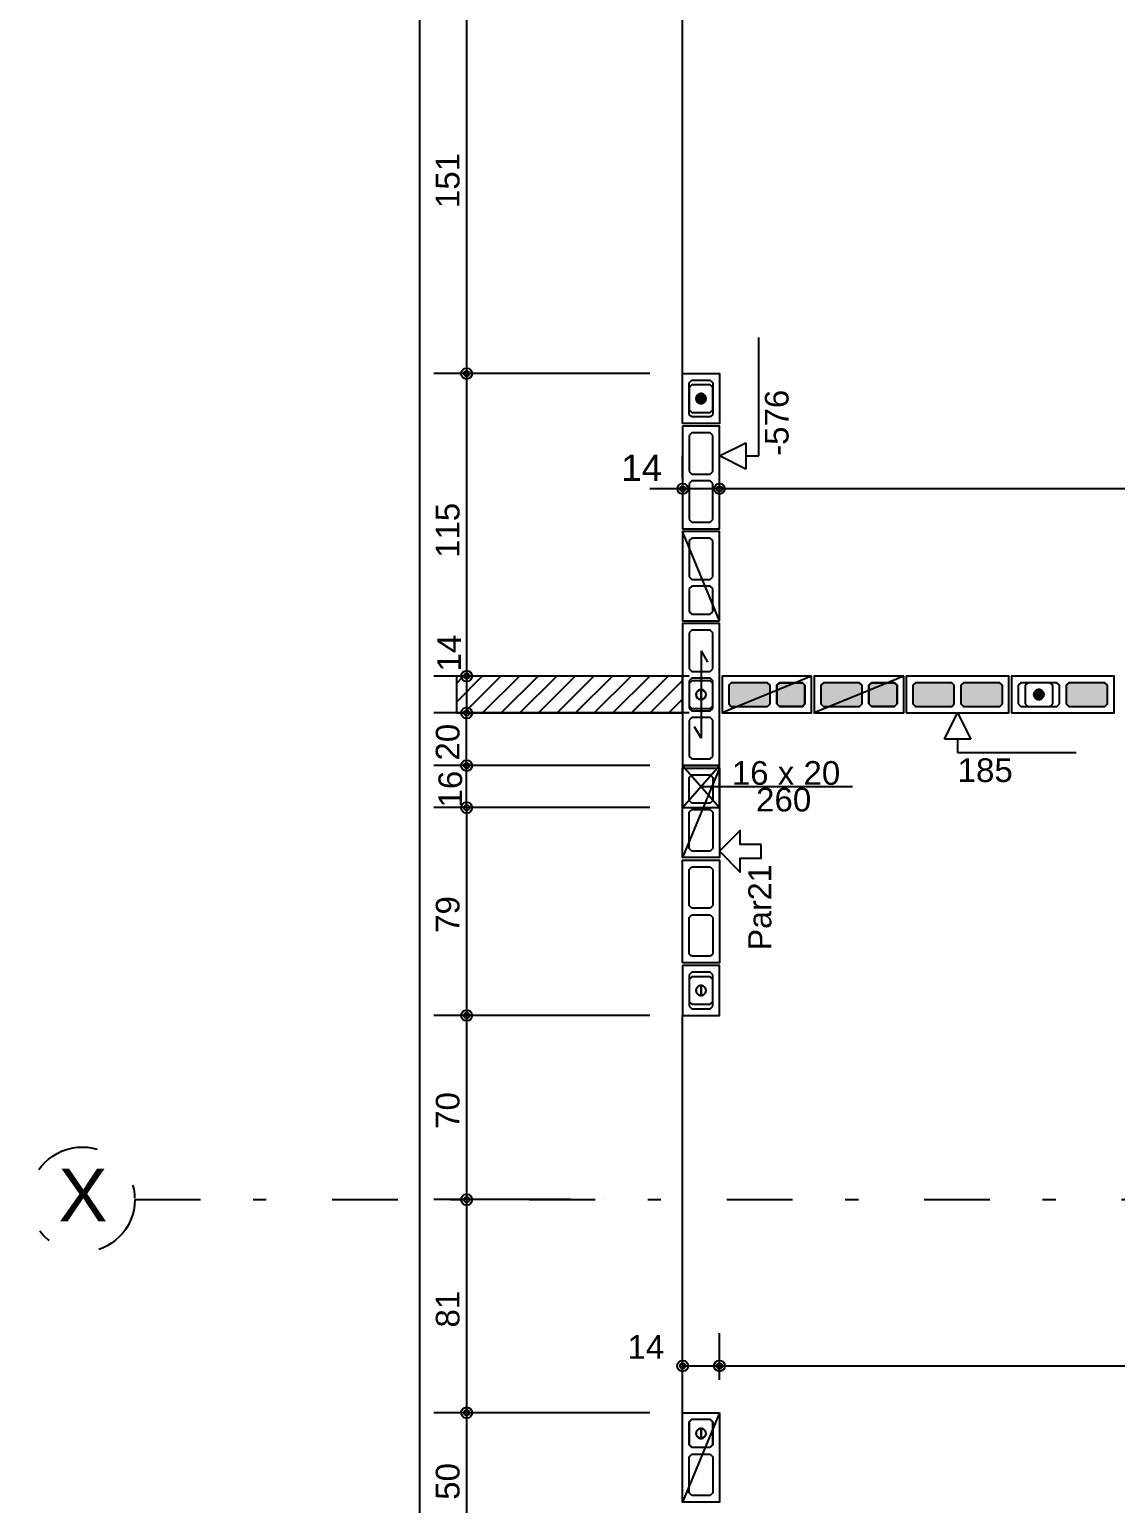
# Model space of a CAD drawing. Extents: x 0 to 119, y 0 to 84.
# Drawn here: x 6.87 to 15.12, y 51.11 to 62.32 of the extents above; entities that cross this region are included whole.
import ezdxf

# ---------------------------------------------------------------- set-up
doc = ezdxf.new("R2010")
doc.units = 0
doc.header["$MEASUREMENT"] = 0
doc.linetypes.add('ESTILO_TQS_0003', pattern=[1.5, 0.5, -0.4, 0.1, -0.5])
doc.linetypes.add('ESTILO_TQS_0005', pattern=[0.4, 0.3, -0.1])
for name, color, linetype in [('18', 6, 'CONTINUOUS'), ('20', 1, 'CONTINUOUS'), ('27', 250, 'CONTINUOUS'), ('29', 9, 'CONTINUOUS'), ('3', 7, 'CONTINUOUS'), ('35', 255, 'CONTINUOUS'), ('9', 8, 'CONTINUOUS')]:
    doc.layers.add(name, color=color, linetype=linetype)
doc.styles.add('TQS_ARIAL', font='arial.ttf')

msp = doc.modelspace()

# ---------------------------------------------------------------- linework, layer by layer
at = {"layer": '18', "color": 6, "linetype": 'Continuous'}
for p, q in [((12.41025, 59.074578), (12.41025, 59.974578)), ((12.11025, 59.074578), (12.31025, 59.174578)), ((12.31025, 59.174578), (12.31025, 58.974578)), ((12.31025, 58.974578), (12.11025, 59.074578)), ((12.31025, 59.074578), (12.41025, 59.074578))]:
    msp.add_line(p, q, dxfattribs=at)
at = {"layer": '20', "color": 1, "linetype": 'Continuous'}
for p, q in [((13.82025, 56.92055), (13.92025, 57.12055)), ((13.92025, 57.12055), (14.02025, 56.92055)), ((14.02025, 56.92055), (13.82025, 56.92055)), ((13.92025, 56.92055), (13.92025, 56.82055)), ((13.92025, 56.82055), (14.82025, 56.82055))]:
    msp.add_line(p, q, dxfattribs=at)
at = {"layer": '20', "color": 1, "linetype": 'ESTILO_TQS_0003'}
msp.add_line((7.665778, 53.42055), (43.022778, 53.42055), dxfattribs=at)
msp.add_circle((7.266178, 53.42055), 0.4, dxfattribs=at)
at = {"layer": '27', "color": 250, "linetype": 'ESTILO_TQS_0005'}
for points in [[(11.90025, 59.37055), (11.88025, 59.39055), (11.88025, 59.63055), (11.90025, 59.65055), (12.04025, 59.65055), (12.06025, 59.63055), (12.06025, 59.39055), (12.04025, 59.37055), (11.90025, 59.37055)], [(11.90025, 59.25055), (11.88025, 59.23055), (11.88025, 58.95555), (11.90025, 58.93555), (12.04025, 58.93555), (12.06025, 58.95555), (12.06025, 59.23055), (12.04025, 59.25055), (11.90025, 59.25055)], [(11.90025, 58.88555), (11.88025, 58.86555), (11.88025, 58.59055), (11.90025, 58.57055), (12.04025, 58.57055), (12.06025, 58.59055), (12.06025, 58.86555), (12.04025, 58.88555), (11.90025, 58.88555)], [(12.04025, 58.13555), (12.06025, 58.15555), (12.06025, 58.43055), (12.04025, 58.45055), (11.90025, 58.45055), (11.88025, 58.43055), (11.88025, 58.15555), (11.90025, 58.13555), (12.04025, 58.13555)], [(12.04025, 57.87055), (12.06025, 57.89055), (12.06025, 58.06555), (12.04025, 58.08555), (11.90025, 58.08555), (11.88025, 58.06555), (11.88025, 57.89055), (11.90025, 57.87055), (12.04025, 57.87055)], [(12.04025, 57.43555), (12.06025, 57.45555), (12.06025, 57.73055), (12.04025, 57.75055), (11.90025, 57.75055), (11.88025, 57.73055), (11.88025, 57.45555), (11.90025, 57.43555), (12.04025, 57.43555)], [(12.04025, 57.13555), (12.06025, 57.15555), (12.06025, 57.36555), (12.04025, 57.38555), (11.90025, 57.38555), (11.88025, 57.36555), (11.88025, 57.15555), (11.90025, 57.13555), (12.04025, 57.13555)], [(12.49525, 57.33055), (12.47525, 57.35055), (12.20025, 57.35055), (12.18025, 57.33055), (12.18025, 57.19055), (12.20025, 57.17055), (12.47525, 57.17055), (12.49525, 57.19055), (12.49525, 57.33055)], [(12.76025, 57.33055), (12.74025, 57.35055), (12.56525, 57.35055), (12.54525, 57.33055), (12.54525, 57.19055), (12.56525, 57.17055), (12.74025, 57.17055), (12.76025, 57.19055), (12.76025, 57.33055)], [(13.19525, 57.33055), (13.17525, 57.35055), (12.90025, 57.35055), (12.88025, 57.33055), (12.88025, 57.19055), (12.90025, 57.17055), (13.17525, 57.17055), (13.19525, 57.19055), (13.19525, 57.33055)], [(13.46025, 57.33055), (13.44025, 57.35055), (13.26525, 57.35055), (13.24525, 57.33055), (13.24525, 57.19055), (13.26525, 57.17055), (13.44025, 57.17055), (13.46025, 57.19055), (13.46025, 57.33055)], [(13.58025, 57.19055), (13.60025, 57.17055), (13.87525, 57.17055), (13.89525, 57.19055), (13.89525, 57.33055), (13.87525, 57.35055), (13.60025, 57.35055), (13.58025, 57.33055), (13.58025, 57.19055)], [(13.94525, 57.19055), (13.96525, 57.17055), (14.24025, 57.17055), (14.26025, 57.19055), (14.26025, 57.33055), (14.24025, 57.35055), (13.96525, 57.35055), (13.94525, 57.33055), (13.94525, 57.19055)], [(14.38025, 57.19055), (14.40025, 57.17055), (14.67525, 57.17055), (14.69525, 57.19055), (14.69525, 57.33055), (14.67525, 57.35055), (14.40025, 57.35055), (14.38025, 57.33055), (14.38025, 57.19055)], [(14.74525, 57.19055), (14.76525, 57.17055), (15.04025, 57.17055), (15.06025, 57.19055), (15.06025, 57.33055), (15.04025, 57.35055), (14.76525, 57.35055), (14.74525, 57.33055), (14.74525, 57.19055)], [(12.04025, 56.77055), (12.06025, 56.79055), (12.06025, 57.06555), (12.04025, 57.08555), (11.90025, 57.08555), (11.88025, 57.06555), (11.88025, 56.79055), (11.90025, 56.77055), (12.04025, 56.77055)], [(12.04025, 56.65055), (12.06025, 56.63055), (12.06025, 56.45555), (12.04025, 56.43555), (11.90025, 56.43555), (11.88025, 56.45555), (11.88025, 56.63055), (11.90025, 56.65055), (12.04025, 56.65055)], [(12.04025, 56.38555), (12.06025, 56.36555), (12.06025, 56.09055), (12.04025, 56.07055), (11.90025, 56.07055), (11.88025, 56.09055), (11.88025, 56.36555), (11.90025, 56.38555), (12.04025, 56.38555)], [(11.90025, 55.63555), (11.88025, 55.65555), (11.88025, 55.93055), (11.90025, 55.95055), (12.04025, 55.95055), (12.06025, 55.93055), (12.06025, 55.65555), (12.04025, 55.63555), (11.90025, 55.63555)], [(11.90025, 55.27055), (11.88025, 55.29055), (11.88025, 55.56555), (11.90025, 55.58555), (12.04025, 55.58555), (12.06025, 55.56555), (12.06025, 55.29055), (12.04025, 55.27055), (11.90025, 55.27055)], [(11.90025, 55.15055), (11.88025, 55.13055), (11.88025, 54.89055), (11.90025, 54.87055), (12.04025, 54.87055), (12.06025, 54.89055), (12.06025, 55.13055), (12.04025, 55.15055), (11.90025, 55.15055)], [(12.04025, 51.75055), (12.06025, 51.73055), (12.06025, 51.55555), (12.04025, 51.53555), (11.90025, 51.53555), (11.88025, 51.55555), (11.88025, 51.73055), (11.90025, 51.75055), (12.04025, 51.75055)], [(12.04025, 51.48555), (12.06025, 51.46555), (12.06025, 51.19055), (12.04025, 51.17055), (11.90025, 51.17055), (11.88025, 51.19055), (11.88025, 51.46555), (11.90025, 51.48555), (12.04025, 51.48555)]]:
    msp.add_lwpolyline(points, dxfattribs=at)
at = {"layer": '29', "color": 9, "linetype": 'Continuous'}
for p, q in [((10.110384, 57.203695), (10.307238, 57.40055)), ((10.110384, 57.345117), (10.165817, 57.40055)), ((10.168642, 57.120532), (10.44866, 57.40055)), ((10.310064, 57.120533), (10.590081, 57.40055)), ((10.451487, 57.120535), (10.731502, 57.40055)), ((10.59291, 57.120537), (10.872924, 57.40055)), ((10.734333, 57.120538), (11.014345, 57.40055)), ((10.875756, 57.12054), (11.155767, 57.40055)), ((11.017179, 57.120541), (11.297188, 57.40055)), ((11.158602, 57.120543), (11.438609, 57.40055)), ((11.300025, 57.120544), (11.580031, 57.40055)), ((11.441448, 57.120546), (11.721452, 57.40055)), ((11.582871, 57.120547), (11.830245, 57.367922)), ((11.724293, 57.120549), (11.830223, 57.226478))]:
    msp.add_line(p, q, dxfattribs=at)
msp.add_lwpolyline([(11.83025, 57.40055), (10.110384, 57.40055), (10.110384, 57.120531), (11.830206, 57.12055), (11.83025, 57.40055)], dxfattribs=at)
at = {"layer": '3', "color": 7, "linetype": 'Continuous'}
for p, q in [((11.83025, 59.70055), (11.83025, 62.72055)), ((11.90025, 59.61555), (11.88025, 59.59555)), ((12.04025, 59.61555), (11.90025, 59.61555)), ((12.06025, 59.59555), (12.04025, 59.61555)), ((11.88025, 59.59555), (11.88025, 59.42555)), ((12.06025, 59.42555), (12.06025, 59.59555)), ((11.88025, 59.42555), (11.90025, 59.40555)), ((11.90025, 59.40555), (12.04025, 59.40555)), ((12.04025, 59.40555), (12.06025, 59.42555)), ((12.11025, 57.82055), (11.83025, 58.50055)), ((11.97025, 57.59305), (11.97025, 56.92805)), ((11.97025, 57.59305), (12.02025, 57.506447)), ((12.81025, 57.40055), (12.13025, 57.12055)), ((13.51025, 57.40055), (12.83025, 57.12055)), ((11.90025, 57.36555), (11.88025, 57.34555)), ((11.88025, 57.34555), (11.88025, 57.17555)), ((12.04025, 57.36555), (11.90025, 57.36555)), ((12.06025, 57.34555), (12.04025, 57.36555)), ((12.06025, 57.17555), (12.06025, 57.34555)), ((14.45275, 57.35055), (14.43275, 57.33055)), ((14.43275, 57.33055), (14.43275, 57.19055)), ((14.62275, 57.35055), (14.45275, 57.35055)), ((14.64275, 57.33055), (14.62275, 57.35055)), ((14.64275, 57.19055), (14.64275, 57.33055)), ((11.88025, 57.17555), (11.90025, 57.15555)), ((11.90025, 57.15555), (12.04025, 57.15555)), ((12.04025, 57.15555), (12.06025, 57.17555)), ((14.43275, 57.19055), (14.45275, 57.17055)), ((14.45275, 57.17055), (14.62275, 57.17055)), ((14.62275, 57.17055), (14.64275, 57.19055)), ((11.97025, 56.92805), (11.92025, 57.014653)), ((11.83025, 56.40055), (12.11025, 56.72055)), ((11.83025, 56.72055), (12.11025, 56.40055)), ((12.11025, 56.70055), (11.83025, 56.02055)), ((11.90025, 55.11555), (11.88025, 55.09555)), ((11.88025, 55.09555), (11.88025, 54.92555)), ((12.04025, 55.11555), (11.90025, 55.11555)), ((12.06025, 55.09555), (12.04025, 55.11555)), ((12.06025, 54.92555), (12.06025, 55.09555)), ((11.88025, 54.92555), (11.90025, 54.90555)), ((12.04025, 54.90555), (12.06025, 54.92555)), ((11.83025, 51.80055), (11.83025, 54.82055)), ((11.90025, 54.90555), (12.04025, 54.90555)), ((12.11025, 51.80055), (11.83025, 51.12055)), ((11.90025, 51.74805), (11.88025, 51.72805)), ((11.88025, 51.72805), (11.88025, 51.55805)), ((12.04025, 51.74805), (11.90025, 51.74805)), ((12.06025, 51.72805), (12.04025, 51.74805)), ((12.06025, 51.55805), (12.06025, 51.72805)), ((11.88025, 51.55805), (11.90025, 51.53805)), ((12.04025, 51.53805), (12.06025, 51.55805)), ((11.90025, 51.53805), (12.04025, 51.53805))]:
    msp.add_line(p, q, dxfattribs=at)
for points in [[(11.840292, 70.60055), (9.83025, 70.60055), (9.83025, 50.52055), (11.83025, 50.52055)], [(11.83025, 59.32055), (11.83025, 59.70055), (12.11025, 59.70055), (12.11025, 59.32055), (11.83025, 59.32055)], [(11.97025, 59.51115), (11.970311, 59.511147), (11.970371, 59.511138), (11.97043, 59.511122), (11.970487, 59.511101), (11.970541, 59.511075), (11.970593, 59.511042), (11.970641, 59.511005), (11.970685, 59.510963), (11.970724, 59.510917), (11.970759, 59.510867), (11.970789, 59.510814), (11.970813, 59.510758), (11.970831, 59.5107), (11.970843, 59.510641), (11.970849, 59.51058), (11.970849, 59.51052), (11.970843, 59.510459), (11.970831, 59.5104), (11.970813, 59.510342), (11.970789, 59.510286), (11.970759, 59.510233), (11.970724, 59.510183), (11.970685, 59.510137), (11.970641, 59.510095), (11.970593, 59.510058), (11.970541, 59.510025), (11.970487, 59.509999), (11.97043, 59.509978), (11.970371, 59.509962), (11.970311, 59.509953), (11.97025, 59.50995), (11.97025, 59.54835), (11.966426, 59.548156), (11.962641, 59.547576), (11.958934, 59.546616), (11.955343, 59.545287), (11.951906, 59.5436), (11.948656, 59.541575), (11.945628, 59.539231), (11.942853, 59.536593), (11.940359, 59.533688), (11.938171, 59.530545), (11.936313, 59.527197), (11.934803, 59.523678), (11.933657, 59.520025), (11.932886, 59.516274), (11.932499, 59.512465), (11.932499, 59.508635), (11.932886, 59.504826), (11.933657, 59.501075), (11.934803, 59.497422), (11.936313, 59.493903), (11.938171, 59.490555), (11.940359, 59.487412), (11.942853, 59.484507), (11.945628, 59.481869), (11.948656, 59.479525), (11.951906, 59.4775), (11.955343, 59.475813), (11.958934, 59.474484), (11.962641, 59.473524), (11.966426, 59.472944), (11.97025, 59.47275), (11.97025, 59.51115)], [(11.97025, 59.50995), (11.970189, 59.509953), (11.970129, 59.509962), (11.97007, 59.509978), (11.970013, 59.509999), (11.969959, 59.510025), (11.969907, 59.510058), (11.969859, 59.510095), (11.969815, 59.510137), (11.969776, 59.510183), (11.969741, 59.510233), (11.969711, 59.510286), (11.969687, 59.510342), (11.969669, 59.5104), (11.969657, 59.510459), (11.969651, 59.51052), (11.969651, 59.51058), (11.969657, 59.510641), (11.969669, 59.5107), (11.969687, 59.510758), (11.969711, 59.510814), (11.969741, 59.510867), (11.969776, 59.510917), (11.969815, 59.510963), (11.969859, 59.511005), (11.969907, 59.511042), (11.969959, 59.511075), (11.970013, 59.511101), (11.97007, 59.511122), (11.970129, 59.511138), (11.970189, 59.511147), (11.97025, 59.51115), (11.97025, 59.47275), (11.974074, 59.472944), (11.977859, 59.473524), (11.981566, 59.474484), (11.985157, 59.475813), (11.988594, 59.4775), (11.991844, 59.479525), (11.994872, 59.481869), (11.997647, 59.484507), (12.000141, 59.487412), (12.002329, 59.490555), (12.004187, 59.493903), (12.005697, 59.497422), (12.006843, 59.501075), (12.007614, 59.504826), (12.008001, 59.508635), (12.008001, 59.512465), (12.007614, 59.516274), (12.006843, 59.520025), (12.005697, 59.523678), (12.004187, 59.527197), (12.002329, 59.530545), (12.000141, 59.533688), (11.997647, 59.536593), (11.994872, 59.539231), (11.991844, 59.541575), (11.988594, 59.5436), (11.985157, 59.545287), (11.981566, 59.546616), (11.977859, 59.547576), (11.974074, 59.548156), (11.97025, 59.54835), (11.97025, 59.50995)], [(11.83025, 59.30055), (11.83025, 58.52055), (12.11025, 58.52055), (12.11025, 59.30055), (11.83025, 59.30055)], [(12.11025, 57.82055), (12.11025, 58.50055), (11.83025, 58.50055), (11.83025, 57.82055), (12.11025, 57.82055)], [(12.11025, 56.72055), (12.11025, 57.80055), (11.83025, 57.80055), (11.83025, 56.72055), (12.11025, 56.72055)], [(12.81025, 57.40055), (12.13025, 57.40055), (12.13025, 57.12055), (12.81025, 57.12055), (12.81025, 57.40055)], [(13.51025, 57.40055), (12.83025, 57.40055), (12.83025, 57.12055), (13.51025, 57.12055), (13.51025, 57.40055)], [(13.53025, 57.12055), (14.31025, 57.12055), (14.31025, 57.40055), (13.53025, 57.40055), (13.53025, 57.12055)], [(14.33025, 57.12055), (15.11025, 57.12055), (15.11025, 57.40055), (14.33025, 57.40055), (14.33025, 57.12055)], [(11.97025, 57.26115), (11.970311, 57.261147), (11.970371, 57.261138), (11.97043, 57.261122), (11.970487, 57.261101), (11.970541, 57.261075), (11.970593, 57.261042), (11.970641, 57.261005), (11.970685, 57.260963), (11.970724, 57.260917), (11.970759, 57.260867), (11.970789, 57.260814), (11.970813, 57.260758), (11.970831, 57.2607), (11.970843, 57.260641), (11.970849, 57.26058), (11.970849, 57.26052), (11.970843, 57.260459), (11.970831, 57.2604), (11.970813, 57.260342), (11.970789, 57.260286), (11.970759, 57.260233), (11.970724, 57.260183), (11.970685, 57.260137), (11.970641, 57.260095), (11.970593, 57.260057), (11.970541, 57.260025), (11.970487, 57.259999), (11.97043, 57.259977), (11.970371, 57.259962), (11.970311, 57.259953), (11.97025, 57.25995), (11.97025, 57.29835), (11.966426, 57.298156), (11.962641, 57.297576), (11.958934, 57.296616), (11.955343, 57.295287), (11.951906, 57.2936), (11.948656, 57.291575), (11.945628, 57.289231), (11.942853, 57.286593), (11.940359, 57.283688), (11.938171, 57.280545), (11.936313, 57.277197), (11.934803, 57.273678), (11.933657, 57.270025), (11.932886, 57.266274), (11.932499, 57.262464), (11.932499, 57.258635), (11.932886, 57.254826), (11.933657, 57.251075), (11.934803, 57.247422), (11.936313, 57.243903), (11.938171, 57.240555), (11.940359, 57.237412), (11.942853, 57.234507), (11.945628, 57.231869), (11.948656, 57.229525), (11.951906, 57.2275), (11.955343, 57.225813), (11.958934, 57.224483), (11.962641, 57.223524), (11.966426, 57.222944), (11.97025, 57.22275), (11.97025, 57.26115)], [(11.97025, 57.25995), (11.970189, 57.259953), (11.970129, 57.259962), (11.97007, 57.259977), (11.970013, 57.259999), (11.969959, 57.260025), (11.969907, 57.260057), (11.969859, 57.260095), (11.969815, 57.260137), (11.969776, 57.260183), (11.969741, 57.260233), (11.969711, 57.260286), (11.969687, 57.260342), (11.969669, 57.2604), (11.969657, 57.260459), (11.969651, 57.26052), (11.969651, 57.26058), (11.969657, 57.260641), (11.969669, 57.2607), (11.969687, 57.260758), (11.969711, 57.260814), (11.969741, 57.260867), (11.969776, 57.260917), (11.969815, 57.260963), (11.969859, 57.261005), (11.969907, 57.261042), (11.969959, 57.261075), (11.970013, 57.261101), (11.97007, 57.261122), (11.970129, 57.261138), (11.970189, 57.261147), (11.97025, 57.26115), (11.97025, 57.22275), (11.974074, 57.222944), (11.977859, 57.223524), (11.981566, 57.224483), (11.985157, 57.225813), (11.988594, 57.2275), (11.991844, 57.229525), (11.994872, 57.231869), (11.997647, 57.234507), (12.000141, 57.237412), (12.002329, 57.240555), (12.004187, 57.243903), (12.005697, 57.247422), (12.006843, 57.251075), (12.007614, 57.254826), (12.008001, 57.258635), (12.008001, 57.262465), (12.007614, 57.266274), (12.006843, 57.270025), (12.005697, 57.273678), (12.004187, 57.277197), (12.002329, 57.280545), (12.000141, 57.283688), (11.997647, 57.286593), (11.994872, 57.289231), (11.991844, 57.291575), (11.988594, 57.2936), (11.985157, 57.295287), (11.981566, 57.296616), (11.977859, 57.297576), (11.974074, 57.298156), (11.97025, 57.29835), (11.97025, 57.25995)], [(14.53835, 57.26055), (14.538347, 57.260489), (14.538338, 57.260429), (14.538322, 57.26037), (14.538301, 57.260313), (14.538275, 57.260259), (14.538242, 57.260207), (14.538205, 57.260159), (14.538163, 57.260115), (14.538117, 57.260076), (14.538067, 57.260041), (14.538014, 57.260011), (14.537958, 57.259987), (14.5379, 57.259969), (14.537841, 57.259957), (14.53778, 57.259951), (14.53772, 57.259951), (14.537659, 57.259957), (14.5376, 57.259969), (14.537542, 57.259987), (14.537486, 57.260011), (14.537433, 57.260041), (14.537383, 57.260076), (14.537337, 57.260115), (14.537295, 57.260159), (14.537258, 57.260207), (14.537225, 57.260259), (14.537199, 57.260313), (14.537178, 57.26037), (14.537162, 57.260429), (14.537153, 57.260489), (14.53715, 57.26055), (14.57555, 57.26055), (14.575356, 57.264374), (14.574776, 57.268159), (14.573816, 57.271866), (14.572487, 57.275457), (14.5708, 57.278894), (14.568775, 57.282144), (14.566431, 57.285172), (14.563793, 57.287947), (14.560888, 57.290441), (14.557745, 57.292629), (14.554397, 57.294487), (14.550878, 57.295997), (14.547225, 57.297143), (14.543474, 57.297914), (14.539665, 57.298301), (14.535835, 57.298301), (14.532026, 57.297914), (14.528275, 57.297143), (14.524622, 57.295997), (14.521103, 57.294487), (14.517755, 57.292629), (14.514612, 57.290441), (14.511707, 57.287947), (14.509069, 57.285172), (14.506725, 57.282144), (14.5047, 57.278894), (14.503013, 57.275457), (14.501684, 57.271866), (14.500724, 57.268159), (14.500144, 57.264374), (14.49995, 57.26055), (14.53835, 57.26055)], [(14.53715, 57.26055), (14.537153, 57.260611), (14.537162, 57.260671), (14.537178, 57.26073), (14.537199, 57.260787), (14.537225, 57.260841), (14.537258, 57.260893), (14.537295, 57.260941), (14.537337, 57.260985), (14.537383, 57.261024), (14.537433, 57.261059), (14.537486, 57.261089), (14.537542, 57.261113), (14.5376, 57.261131), (14.537659, 57.261143), (14.53772, 57.261149), (14.53778, 57.261149), (14.537841, 57.261143), (14.5379, 57.261131), (14.537958, 57.261113), (14.538014, 57.261089), (14.538067, 57.261059), (14.538117, 57.261024), (14.538163, 57.260985), (14.538205, 57.260941), (14.538242, 57.260893), (14.538275, 57.260841), (14.538301, 57.260787), (14.538322, 57.26073), (14.538338, 57.260671), (14.538347, 57.260611), (14.53835, 57.26055), (14.49995, 57.26055), (14.500144, 57.256726), (14.500724, 57.252941), (14.501684, 57.249234), (14.503013, 57.245643), (14.5047, 57.242206), (14.506725, 57.238956), (14.509069, 57.235928), (14.511707, 57.233153), (14.514612, 57.230659), (14.517755, 57.228471), (14.521103, 57.226613), (14.524622, 57.225103), (14.528275, 57.223957), (14.532026, 57.223186), (14.535835, 57.222799), (14.539665, 57.222799), (14.543474, 57.223186), (14.547225, 57.223957), (14.550878, 57.225103), (14.554397, 57.226613), (14.557745, 57.228471), (14.560888, 57.230659), (14.563793, 57.233153), (14.566431, 57.235928), (14.568775, 57.238956), (14.5708, 57.242206), (14.572487, 57.245643), (14.573816, 57.249234), (14.574776, 57.252941), (14.575356, 57.256726), (14.57555, 57.26055), (14.53715, 57.26055)], [(11.83025, 56.40055), (12.11025, 56.40055), (12.11025, 56.72055), (11.83025, 56.72055), (11.83025, 56.40055)], [(12.11025, 56.70055), (12.11025, 56.02055), (11.83025, 56.02055), (11.83025, 56.70055), (12.11025, 56.70055)], [(11.97025, 56.56055), (13.122479, 56.56055)], [(12.426197, 56.121527), (12.268224, 56.121527), (12.268224, 56.226843), (12.11025, 56.06887), (12.268224, 55.910896), (12.268224, 56.016212), (12.426197, 56.016212), (12.426197, 56.121527)], [(11.83025, 55.22055), (11.83025, 56.00055), (12.11025, 56.00055), (12.11025, 55.22055), (11.83025, 55.22055)], [(11.83025, 55.20055), (11.83025, 54.82055), (12.11025, 54.82055), (12.11025, 55.20055), (11.83025, 55.20055)], [(11.97025, 55.01115), (11.970311, 55.011147), (11.970371, 55.011138), (11.97043, 55.011122), (11.970487, 55.011101), (11.970541, 55.011075), (11.970593, 55.011042), (11.970641, 55.011005), (11.970685, 55.010963), (11.970724, 55.010917), (11.970759, 55.010867), (11.970789, 55.010814), (11.970813, 55.010758), (11.970831, 55.0107), (11.970843, 55.010641), (11.970849, 55.01058), (11.970849, 55.01052), (11.970843, 55.010459), (11.970831, 55.0104), (11.970813, 55.010342), (11.970789, 55.010286), (11.970759, 55.010233), (11.970724, 55.010183), (11.970685, 55.010137), (11.970641, 55.010095), (11.970593, 55.010058), (11.970541, 55.010025), (11.970487, 55.009999), (11.97043, 55.009978), (11.970371, 55.009962), (11.970311, 55.009953), (11.97025, 55.00995), (11.97025, 55.04835), (11.966426, 55.048156), (11.962641, 55.047576), (11.958934, 55.046616), (11.955343, 55.045287), (11.951906, 55.0436), (11.948656, 55.041575), (11.945628, 55.039231), (11.942853, 55.036593), (11.940359, 55.033688), (11.938171, 55.030545), (11.936313, 55.027197), (11.934803, 55.023678), (11.933657, 55.020025), (11.932886, 55.016274), (11.932499, 55.012465), (11.932499, 55.008635), (11.932886, 55.004826), (11.933657, 55.001075), (11.934803, 54.997422), (11.936313, 54.993903), (11.938171, 54.990555), (11.940359, 54.987412), (11.942853, 54.984507), (11.945628, 54.981869), (11.948656, 54.979525), (11.951906, 54.9775), (11.955343, 54.975813), (11.958934, 54.974484), (11.962641, 54.973524), (11.966426, 54.972944), (11.97025, 54.97275), (11.97025, 55.01115)], [(11.97025, 55.00995), (11.970189, 55.009953), (11.970129, 55.009962), (11.97007, 55.009978), (11.970013, 55.009999), (11.969959, 55.010025), (11.969907, 55.010058), (11.969859, 55.010095), (11.969815, 55.010137), (11.969776, 55.010183), (11.969741, 55.010233), (11.969711, 55.010286), (11.969687, 55.010342), (11.969669, 55.0104), (11.969657, 55.010459), (11.969651, 55.01052), (11.969651, 55.01058), (11.969657, 55.010641), (11.969669, 55.0107), (11.969687, 55.010758), (11.969711, 55.010814), (11.969741, 55.010867), (11.969776, 55.010917), (11.969815, 55.010963), (11.969859, 55.011005), (11.969907, 55.011042), (11.969959, 55.011075), (11.970013, 55.011101), (11.97007, 55.011122), (11.970129, 55.011138), (11.970189, 55.011147), (11.97025, 55.01115), (11.97025, 54.97275), (11.974074, 54.972944), (11.977859, 54.973524), (11.981566, 54.974484), (11.985157, 54.975813), (11.988594, 54.9775), (11.991844, 54.979525), (11.994872, 54.981869), (11.997647, 54.984507), (12.000141, 54.987412), (12.002329, 54.990555), (12.004187, 54.993903), (12.005697, 54.997422), (12.006843, 55.001075), (12.007614, 55.004826), (12.008001, 55.008635), (12.008001, 55.012465), (12.007614, 55.016274), (12.006843, 55.020025), (12.005697, 55.023678), (12.004187, 55.027197), (12.002329, 55.030545), (12.000141, 55.033688), (11.997647, 55.036593), (11.994872, 55.039231), (11.991844, 55.041575), (11.988594, 55.0436), (11.985157, 55.045287), (11.981566, 55.046616), (11.977859, 55.047576), (11.974074, 55.048156), (11.97025, 55.04835), (11.97025, 55.00995)], [(12.11025, 51.80055), (12.11025, 51.12055), (11.83025, 51.12055), (11.83025, 51.80055), (12.11025, 51.80055)], [(11.97025, 51.64365), (11.970311, 51.643647), (11.970371, 51.643638), (11.97043, 51.643622), (11.970487, 51.643601), (11.970541, 51.643575), (11.970593, 51.643542), (11.970641, 51.643505), (11.970685, 51.643463), (11.970724, 51.643417), (11.970759, 51.643367), (11.970789, 51.643314), (11.970813, 51.643258), (11.970831, 51.6432), (11.970843, 51.643141), (11.970849, 51.64308), (11.970849, 51.64302), (11.970843, 51.642959), (11.970831, 51.6429), (11.970813, 51.642842), (11.970789, 51.642786), (11.970759, 51.642733), (11.970724, 51.642683), (11.970685, 51.642637), (11.970641, 51.642595), (11.970593, 51.642558), (11.970541, 51.642525), (11.970487, 51.642499), (11.97043, 51.642478), (11.970371, 51.642462), (11.970311, 51.642453), (11.97025, 51.64245), (11.97025, 51.68085), (11.966426, 51.680656), (11.962641, 51.680076), (11.958934, 51.679116), (11.955343, 51.677787), (11.951906, 51.6761), (11.948656, 51.674075), (11.945628, 51.671731), (11.942853, 51.669093), (11.940359, 51.666188), (11.938171, 51.663045), (11.936313, 51.659697), (11.934803, 51.656178), (11.933657, 51.652525), (11.932886, 51.648774), (11.932499, 51.644965), (11.932499, 51.641135), (11.932886, 51.637326), (11.933657, 51.633575), (11.934803, 51.629922), (11.936313, 51.626403), (11.938171, 51.623055), (11.940359, 51.619912), (11.942853, 51.617007), (11.945628, 51.614369), (11.948656, 51.612025), (11.951906, 51.61), (11.955343, 51.608313), (11.958934, 51.606984), (11.962641, 51.606024), (11.966426, 51.605444), (11.97025, 51.60525), (11.97025, 51.64365)], [(11.97025, 51.64245), (11.970189, 51.642453), (11.970129, 51.642462), (11.97007, 51.642478), (11.970013, 51.642499), (11.969959, 51.642525), (11.969907, 51.642558), (11.969859, 51.642595), (11.969815, 51.642637), (11.969776, 51.642683), (11.969741, 51.642733), (11.969711, 51.642786), (11.969687, 51.642842), (11.969669, 51.6429), (11.969657, 51.642959), (11.969651, 51.64302), (11.969651, 51.64308), (11.969657, 51.643141), (11.969669, 51.6432), (11.969687, 51.643258), (11.969711, 51.643314), (11.969741, 51.643367), (11.969776, 51.643417), (11.969815, 51.643463), (11.969859, 51.643505), (11.969907, 51.643542), (11.969959, 51.643575), (11.970013, 51.643601), (11.97007, 51.643622), (11.970129, 51.643638), (11.970189, 51.643647), (11.97025, 51.64365), (11.97025, 51.60525), (11.974074, 51.605444), (11.977859, 51.606024), (11.981566, 51.606984), (11.985157, 51.608313), (11.988594, 51.61), (11.991844, 51.612025), (11.994872, 51.614369), (11.997647, 51.617007), (12.000141, 51.619912), (12.002329, 51.623055), (12.004187, 51.626403), (12.005697, 51.629922), (12.006843, 51.633575), (12.007614, 51.637326), (12.008001, 51.641135), (12.008001, 51.644965), (12.007614, 51.648774), (12.006843, 51.652525), (12.005697, 51.656178), (12.004187, 51.659697), (12.002329, 51.663045), (12.000141, 51.666188), (11.997647, 51.669093), (11.994872, 51.671731), (11.991844, 51.674075), (11.988594, 51.6761), (11.985157, 51.677787), (11.981566, 51.679116), (11.977859, 51.680076), (11.974074, 51.680656), (11.97025, 51.68085), (11.97025, 51.64245)]]:
    msp.add_lwpolyline(points, dxfattribs=at)
for centre in [(11.97025, 59.51055), (11.97025, 57.26055), (14.53775, 57.26055), (11.97025, 55.01055), (11.97025, 51.64305)]:
    msp.add_circle(centre, 0.0372, dxfattribs=at)
for points in [[(11.932499, 59.512465), (11.932499, 59.508635), (11.932886, 59.516274)], [(11.932499, 59.508635), (11.932886, 59.504826), (11.932886, 59.516274)], [(11.932886, 59.516274), (11.932886, 59.504826), (11.933657, 59.520025)], [(11.932886, 59.504826), (11.933657, 59.501075), (11.933657, 59.520025)], [(11.933657, 59.520025), (11.933657, 59.501075), (11.934803, 59.523678)], [(11.933657, 59.501075), (11.934803, 59.497422), (11.934803, 59.523678)], [(11.934803, 59.523678), (11.934803, 59.497422), (11.936313, 59.527197)], [(11.934803, 59.497422), (11.936313, 59.493903), (11.936313, 59.527197)], [(11.936313, 59.527197), (11.936313, 59.493903), (11.938171, 59.530545)], [(11.936313, 59.493903), (11.938171, 59.490555), (11.938171, 59.530545)], [(11.938171, 59.530545), (11.938171, 59.490555), (11.940359, 59.533688)], [(11.938171, 59.490555), (11.940359, 59.487412), (11.940359, 59.533688)], [(11.940359, 59.533688), (11.940359, 59.487412), (11.942853, 59.536593)], [(11.940359, 59.487412), (11.942853, 59.484507), (11.942853, 59.536593)], [(11.942853, 59.536593), (11.942853, 59.484507), (11.945628, 59.539231)], [(11.942853, 59.484507), (11.945628, 59.481869), (11.945628, 59.539231)], [(11.945628, 59.539231), (11.945628, 59.481869), (11.948656, 59.541575)], [(11.945628, 59.481869), (11.948656, 59.479525), (11.948656, 59.541575)], [(11.948656, 59.541575), (11.948656, 59.479525), (11.951906, 59.5436)], [(11.948656, 59.479525), (11.951906, 59.4775), (11.951906, 59.5436)], [(11.951906, 59.5436), (11.951906, 59.4775), (11.955343, 59.545287)], [(11.951906, 59.4775), (11.955343, 59.475813), (11.955343, 59.545287)], [(11.955343, 59.545287), (11.955343, 59.475813), (11.958934, 59.546616)], [(11.955343, 59.475813), (11.958934, 59.474484), (11.958934, 59.546616)], [(11.958934, 59.546616), (11.958934, 59.474484), (11.962641, 59.547576)], [(11.958934, 59.474484), (11.962641, 59.473524), (11.962641, 59.547576)], [(11.966426, 59.472944), (11.966426, 59.548156), (11.962641, 59.473524)], [(11.962641, 59.547576), (11.962641, 59.473524), (11.966426, 59.548156)], [(11.966426, 59.472944), (11.97025, 59.51115), (11.97025, 59.54835)], [(11.966426, 59.472944), (11.97025, 59.54835), (11.966426, 59.548156)], [(11.966426, 59.472944), (11.97025, 59.47275), (11.97025, 59.51115)], [(11.969815, 59.510137), (11.97025, 59.50995), (11.969776, 59.510183)], [(11.97025, 59.50995), (11.97025, 59.50995), (11.969776, 59.510183)], [(11.969776, 59.510183), (11.97025, 59.50995), (11.969776, 59.510183)], [(11.97025, 59.50995), (11.97025, 59.50995), (11.969776, 59.510183)], [(11.969776, 59.510183), (11.97025, 59.50995), (11.969776, 59.510183)], [(11.97025, 59.50995), (11.97025, 59.50995), (11.969776, 59.510183)], [(11.969859, 59.510095), (11.97025, 59.50995), (11.969815, 59.510137)], [(11.97025, 59.50995), (11.97025, 59.50995), (11.969815, 59.510137)], [(11.969815, 59.510137), (11.97025, 59.50995), (11.969815, 59.510137)], [(11.97025, 59.50995), (11.97025, 59.50995), (11.969815, 59.510137)], [(11.969907, 59.510058), (11.97025, 59.50995), (11.969859, 59.510095)], [(11.97025, 59.50995), (11.97025, 59.50995), (11.969859, 59.510095)], [(11.969959, 59.510025), (11.97025, 59.50995), (11.969907, 59.510058)], [(11.97025, 59.50995), (11.97025, 59.50995), (11.969907, 59.510058)], [(11.97007, 59.509978), (11.97025, 59.50995), (11.969959, 59.510025)], [(11.97025, 59.50995), (11.97025, 59.50995), (11.969959, 59.510025)], [(11.97025, 59.50995), (11.97025, 59.50995), (11.97007, 59.509978)], [(11.97025, 59.50995), (11.97025, 59.50995), (11.97007, 59.509978)], [(11.97025, 59.50995), (11.974074, 59.548156), (11.97025, 59.54835)], [(11.97025, 59.50995), (11.97025, 59.47275), (11.974074, 59.548156)], [(11.97025, 59.47275), (11.974074, 59.472944), (11.974074, 59.548156)], [(11.97025, 59.51115), (11.970724, 59.510917), (11.97025, 59.51115)], [(11.970724, 59.510917), (11.970724, 59.510917), (11.97025, 59.51115)], [(11.97025, 59.51115), (11.970724, 59.510917), (11.97025, 59.51115)], [(11.970724, 59.510917), (11.970724, 59.510917), (11.97025, 59.51115)], [(11.97025, 59.51115), (11.970724, 59.510917), (11.97025, 59.51115)], [(11.970724, 59.510917), (11.970685, 59.510963), (11.97025, 59.51115)], [(11.97025, 59.51115), (11.970685, 59.510963), (11.97025, 59.51115)], [(11.970685, 59.510963), (11.970685, 59.510963), (11.97025, 59.51115)], [(11.97025, 59.51115), (11.970685, 59.510963), (11.97025, 59.51115)], [(11.970685, 59.510963), (11.970641, 59.511005), (11.97025, 59.51115)], [(11.97025, 59.51115), (11.970641, 59.511005), (11.97025, 59.51115)], [(11.970641, 59.511005), (11.970593, 59.511042), (11.97025, 59.51115)], [(11.97025, 59.51115), (11.970593, 59.511042), (11.97025, 59.51115)], [(11.970593, 59.511042), (11.970541, 59.511075), (11.97025, 59.51115)], [(11.97025, 59.51115), (11.970541, 59.511075), (11.97025, 59.51115)], [(11.970541, 59.511075), (11.97043, 59.511122), (11.97025, 59.51115)], [(11.97025, 59.51115), (11.97043, 59.511122), (11.97025, 59.51115)], [(11.97043, 59.511122), (11.97025, 59.51115), (11.97025, 59.51115)], [(11.97025, 59.51115), (11.97025, 59.51115), (11.97025, 59.51115)], [(11.97025, 59.51115), (11.97025, 59.51115), (11.97025, 59.51115)], [(11.97025, 59.51115), (11.97025, 59.51115), (11.97025, 59.51115)], [(11.97025, 59.51115), (11.97025, 59.51115), (11.97025, 59.51115)], [(11.97025, 59.51115), (11.97025, 59.51115), (11.97025, 59.51115)], [(11.97025, 59.51115), (11.97025, 59.51115), (11.97025, 59.51115)], [(11.97025, 59.51115), (11.97025, 59.51115), (11.97025, 59.51115)], [(11.97025, 59.51115), (11.97025, 59.51115), (11.97025, 59.51115)], [(11.97025, 59.51115), (11.97025, 59.51115), (11.97025, 59.51115)], [(11.97025, 59.51115), (11.97025, 59.51115), (11.97025, 59.51115)], [(11.97025, 59.51115), (11.97025, 59.51115), (11.97025, 59.51115)], [(11.97025, 59.51115), (11.97025, 59.51115), (11.97025, 59.51115)], [(11.97025, 59.50995), (11.97025, 59.50995), (11.97025, 59.50995)], [(11.97025, 59.50995), (11.97025, 59.50995), (11.97025, 59.50995)], [(11.97025, 59.50995), (11.97025, 59.50995), (11.97025, 59.50995)], [(11.97025, 59.50995), (11.97025, 59.50995), (11.97025, 59.50995)], [(11.97025, 59.50995), (11.97025, 59.50995), (11.97025, 59.50995)], [(11.97025, 59.50995), (11.97025, 59.50995), (11.97025, 59.50995)], [(11.97025, 59.50995), (11.97025, 59.50995), (11.97025, 59.50995)], [(11.97025, 59.50995), (11.97025, 59.50995), (11.97025, 59.50995)], [(11.97025, 59.50995), (11.97025, 59.50995), (11.97025, 59.50995)], [(11.97025, 59.50995), (11.97025, 59.50995), (11.97025, 59.50995)], [(11.97025, 59.50995), (11.97025, 59.50995), (11.97025, 59.50995)], [(11.97025, 59.50995), (11.97025, 59.50995), (11.97025, 59.50995)], [(11.974074, 59.548156), (11.974074, 59.472944), (11.977859, 59.547576)], [(11.974074, 59.472944), (11.977859, 59.473524), (11.977859, 59.547576)], [(11.977859, 59.547576), (11.977859, 59.473524), (11.981566, 59.546616)], [(11.977859, 59.473524), (11.981566, 59.474484), (11.981566, 59.546616)], [(11.981566, 59.546616), (11.981566, 59.474484), (11.985157, 59.545287)], [(11.981566, 59.474484), (11.985157, 59.475813), (11.985157, 59.545287)], [(11.985157, 59.545287), (11.985157, 59.475813), (11.988594, 59.5436)], [(11.985157, 59.475813), (11.988594, 59.4775), (11.988594, 59.5436)], [(11.988594, 59.5436), (11.988594, 59.4775), (11.991844, 59.541575)], [(11.988594, 59.4775), (11.991844, 59.479525), (11.991844, 59.541575)], [(11.991844, 59.541575), (11.991844, 59.479525), (11.994872, 59.539231)], [(11.991844, 59.479525), (11.994872, 59.481869), (11.994872, 59.539231)], [(11.994872, 59.539231), (11.994872, 59.481869), (11.997647, 59.536593)], [(11.994872, 59.481869), (11.997647, 59.484507), (11.997647, 59.536593)], [(11.997647, 59.536593), (11.997647, 59.484507), (12.000141, 59.533688)], [(11.997647, 59.484507), (12.000141, 59.487412), (12.000141, 59.533688)], [(12.000141, 59.533688), (12.000141, 59.487412), (12.002329, 59.530545)], [(12.000141, 59.487412), (12.002329, 59.490555), (12.002329, 59.530545)], [(12.002329, 59.530545), (12.002329, 59.490555), (12.004187, 59.527197)], [(12.002329, 59.490555), (12.004187, 59.493903), (12.004187, 59.527197)], [(12.004187, 59.527197), (12.004187, 59.493903), (12.005697, 59.523678)], [(12.004187, 59.493903), (12.005697, 59.497422), (12.005697, 59.523678)], [(12.005697, 59.523678), (12.005697, 59.497422), (12.006843, 59.520025)], [(12.005697, 59.497422), (12.006843, 59.501075), (12.006843, 59.520025)], [(12.006843, 59.520025), (12.006843, 59.501075), (12.007614, 59.516274)], [(12.006843, 59.501075), (12.007614, 59.504826), (12.007614, 59.516274)], [(12.007614, 59.516274), (12.007614, 59.504826), (12.008001, 59.512465)], [(12.007614, 59.504826), (12.008001, 59.508635), (12.008001, 59.512465)], [(14.53835, 57.26055), (14.500144, 57.264374), (14.49995, 57.26055)], [(14.53835, 57.26055), (14.500724, 57.268159), (14.500144, 57.264374)], [(14.53835, 57.26055), (14.501684, 57.271866), (14.500724, 57.268159)], [(14.53835, 57.26055), (14.503013, 57.275457), (14.501684, 57.271866)], [(14.53835, 57.26055), (14.5047, 57.278894), (14.503013, 57.275457)], [(14.53835, 57.26055), (14.506725, 57.282144), (14.5047, 57.278894)], [(14.53835, 57.26055), (14.509069, 57.285172), (14.506725, 57.282144)], [(14.53835, 57.26055), (14.511707, 57.287947), (14.509069, 57.285172)], [(14.53835, 57.26055), (14.514612, 57.290441), (14.511707, 57.287947)], [(14.53835, 57.26055), (14.517755, 57.292629), (14.514612, 57.290441)], [(14.53835, 57.26055), (14.521103, 57.294487), (14.517755, 57.292629)], [(14.53835, 57.26055), (14.524622, 57.295997), (14.521103, 57.294487)], [(14.53835, 57.26055), (14.528275, 57.297143), (14.524622, 57.295997)], [(14.53835, 57.26055), (14.532026, 57.297914), (14.528275, 57.297143)], [(14.53835, 57.26055), (14.535835, 57.298301), (14.532026, 57.297914)], [(14.53835, 57.26055), (14.539665, 57.298301), (14.535835, 57.298301)], [(14.57555, 57.26055), (14.539665, 57.298301), (14.53835, 57.26055)], [(14.57555, 57.26055), (14.543474, 57.297914), (14.539665, 57.298301)], [(14.57555, 57.26055), (14.547225, 57.297143), (14.543474, 57.297914)], [(14.57555, 57.26055), (14.550878, 57.295997), (14.547225, 57.297143)], [(14.57555, 57.26055), (14.554397, 57.294487), (14.550878, 57.295997)], [(14.57555, 57.26055), (14.557745, 57.292629), (14.554397, 57.294487)], [(14.57555, 57.26055), (14.560888, 57.290441), (14.557745, 57.292629)], [(14.57555, 57.26055), (14.563793, 57.287947), (14.560888, 57.290441)], [(14.57555, 57.26055), (14.566431, 57.285172), (14.563793, 57.287947)], [(14.57555, 57.26055), (14.568775, 57.282144), (14.566431, 57.285172)], [(14.57555, 57.26055), (14.5708, 57.278894), (14.568775, 57.282144)], [(14.57555, 57.26055), (14.572487, 57.275457), (14.5708, 57.278894)], [(14.57555, 57.26055), (14.573816, 57.271866), (14.572487, 57.275457)], [(14.57555, 57.26055), (14.574776, 57.268159), (14.573816, 57.271866)], [(14.57555, 57.26055), (14.575356, 57.264374), (14.574776, 57.268159)], [(14.53715, 57.26055), (14.49995, 57.26055), (14.500144, 57.256726)], [(14.53715, 57.26055), (14.500144, 57.256726), (14.500724, 57.252941)], [(14.53715, 57.26055), (14.500724, 57.252941), (14.501684, 57.249234)], [(14.53715, 57.26055), (14.501684, 57.249234), (14.503013, 57.245643)], [(14.53715, 57.26055), (14.503013, 57.245643), (14.5047, 57.242206)], [(14.53715, 57.26055), (14.5047, 57.242206), (14.506725, 57.238956)], [(14.53715, 57.26055), (14.506725, 57.238956), (14.509069, 57.235928)], [(14.53715, 57.26055), (14.509069, 57.235928), (14.511707, 57.233153)], [(14.53715, 57.26055), (14.511707, 57.233153), (14.514612, 57.230659)], [(14.53715, 57.26055), (14.514612, 57.230659), (14.517755, 57.228471)], [(14.53715, 57.26055), (14.517755, 57.228471), (14.521103, 57.226613)], [(14.53715, 57.26055), (14.521103, 57.226613), (14.524622, 57.225103)], [(14.53715, 57.26055), (14.524622, 57.225103), (14.528275, 57.223957)], [(14.53715, 57.26055), (14.528275, 57.223957), (14.532026, 57.223186)], [(14.53715, 57.26055), (14.532026, 57.223186), (14.535835, 57.222799)], [(14.53715, 57.26055), (14.535835, 57.222799), (14.539665, 57.222799)], [(14.537383, 57.261024), (14.537178, 57.26073), (14.53715, 57.26055)], [(14.537383, 57.261024), (14.53715, 57.26055), (14.53715, 57.26055)], [(14.537383, 57.261024), (14.53715, 57.26055), (14.53715, 57.26055)], [(14.537383, 57.261024), (14.53715, 57.26055), (14.53715, 57.26055)], [(14.537383, 57.261024), (14.53715, 57.26055), (14.53715, 57.26055)], [(14.537383, 57.261024), (14.53715, 57.26055), (14.53715, 57.26055)], [(14.537383, 57.261024), (14.53715, 57.26055), (14.53715, 57.26055)], [(14.537383, 57.261024), (14.53715, 57.26055), (14.53715, 57.26055)], [(14.537383, 57.261024), (14.53715, 57.26055), (14.53715, 57.26055)], [(14.537383, 57.261024), (14.53715, 57.26055), (14.53715, 57.26055)], [(14.537383, 57.261024), (14.53715, 57.26055), (14.53715, 57.26055)], [(14.537383, 57.261024), (14.53715, 57.26055), (14.53715, 57.26055)], [(14.537383, 57.261024), (14.53715, 57.26055), (14.53715, 57.26055)], [(14.537383, 57.261024), (14.53715, 57.26055), (14.53715, 57.26055)], [(14.537383, 57.261024), (14.53715, 57.26055), (14.53715, 57.26055)], [(14.537383, 57.261024), (14.53715, 57.26055), (14.53715, 57.26055)], [(14.537383, 57.261024), (14.53715, 57.26055), (14.53715, 57.26055)], [(14.537383, 57.261024), (14.53715, 57.26055), (14.53715, 57.26055)], [(14.537383, 57.261024), (14.53715, 57.26055), (14.53715, 57.26055)], [(14.537383, 57.261024), (14.53715, 57.26055), (14.53715, 57.26055)], [(14.537383, 57.261024), (14.53715, 57.26055), (14.53715, 57.26055)], [(14.537383, 57.261024), (14.53715, 57.26055), (14.53715, 57.26055)], [(14.537383, 57.261024), (14.53715, 57.26055), (14.53715, 57.26055)], [(14.53715, 57.26055), (14.539665, 57.222799), (14.57555, 57.26055)], [(14.537383, 57.261024), (14.537225, 57.260841), (14.537178, 57.26073)], [(14.537383, 57.261024), (14.537258, 57.260893), (14.537225, 57.260841)], [(14.537383, 57.261024), (14.537295, 57.260941), (14.537258, 57.260893)], [(14.537383, 57.261024), (14.537337, 57.260985), (14.537295, 57.260941)], [(14.537383, 57.261024), (14.537383, 57.261024), (14.537337, 57.260985)], [(14.537383, 57.261024), (14.537337, 57.260985), (14.537337, 57.260985)], [(14.537383, 57.261024), (14.537383, 57.261024), (14.537383, 57.261024)], [(14.53835, 57.26055), (14.538117, 57.260076), (14.538117, 57.260076)], [(14.53835, 57.26055), (14.538117, 57.260076), (14.538117, 57.260076)], [(14.53835, 57.26055), (14.538117, 57.260076), (14.538163, 57.260115)], [(14.53835, 57.26055), (14.538163, 57.260115), (14.538163, 57.260115)], [(14.53835, 57.26055), (14.538163, 57.260115), (14.538205, 57.260159)], [(14.53835, 57.26055), (14.538205, 57.260159), (14.538242, 57.260207)], [(14.53835, 57.26055), (14.538242, 57.260207), (14.538275, 57.260259)], [(14.53835, 57.26055), (14.538275, 57.260259), (14.538322, 57.26037)], [(14.53835, 57.26055), (14.538322, 57.26037), (14.53835, 57.26055)], [(14.53835, 57.26055), (14.53835, 57.26055), (14.53835, 57.26055)], [(14.53835, 57.26055), (14.53835, 57.26055), (14.53835, 57.26055)], [(14.53835, 57.26055), (14.53835, 57.26055), (14.53835, 57.26055)], [(14.53835, 57.26055), (14.53835, 57.26055), (14.53835, 57.26055)], [(14.53835, 57.26055), (14.53835, 57.26055), (14.53835, 57.26055)], [(14.53835, 57.26055), (14.53835, 57.26055), (14.53835, 57.26055)], [(14.53835, 57.26055), (14.53835, 57.26055), (14.53835, 57.26055)], [(14.53835, 57.26055), (14.53835, 57.26055), (14.53835, 57.26055)], [(14.53835, 57.26055), (14.53835, 57.26055), (14.53835, 57.26055)], [(14.53835, 57.26055), (14.53835, 57.26055), (14.53835, 57.26055)], [(14.53835, 57.26055), (14.53835, 57.26055), (14.53835, 57.26055)], [(14.53835, 57.26055), (14.53835, 57.26055), (14.53835, 57.26055)], [(14.53835, 57.26055), (14.53835, 57.26055), (14.53835, 57.26055)], [(14.53835, 57.26055), (14.53835, 57.26055), (14.53835, 57.26055)], [(14.53835, 57.26055), (14.53835, 57.26055), (14.53835, 57.26055)], [(14.53835, 57.26055), (14.53835, 57.26055), (14.53835, 57.26055)], [(14.53835, 57.26055), (14.53835, 57.26055), (14.53835, 57.26055)], [(14.53835, 57.26055), (14.53835, 57.26055), (14.53835, 57.26055)], [(14.53835, 57.26055), (14.53835, 57.26055), (14.53835, 57.26055)], [(14.53835, 57.26055), (14.53835, 57.26055), (14.53835, 57.26055)], [(14.53835, 57.26055), (14.53835, 57.26055), (14.53835, 57.26055)], [(14.57555, 57.26055), (14.539665, 57.222799), (14.543474, 57.223186)], [(14.57555, 57.26055), (14.543474, 57.223186), (14.547225, 57.223957)], [(14.57555, 57.26055), (14.547225, 57.223957), (14.550878, 57.225103)], [(14.57555, 57.26055), (14.550878, 57.225103), (14.554397, 57.226613)], [(14.57555, 57.26055), (14.554397, 57.226613), (14.557745, 57.228471)], [(14.57555, 57.26055), (14.557745, 57.228471), (14.560888, 57.230659)], [(14.57555, 57.26055), (14.560888, 57.230659), (14.563793, 57.233153)], [(14.57555, 57.26055), (14.563793, 57.233153), (14.566431, 57.235928)], [(14.57555, 57.26055), (14.566431, 57.235928), (14.568775, 57.238956)], [(14.57555, 57.26055), (14.568775, 57.238956), (14.5708, 57.242206)], [(14.57555, 57.26055), (14.5708, 57.242206), (14.572487, 57.245643)], [(14.57555, 57.26055), (14.572487, 57.245643), (14.573816, 57.249234)], [(14.57555, 57.26055), (14.573816, 57.249234), (14.574776, 57.252941)], [(14.57555, 57.26055), (14.574776, 57.252941), (14.575356, 57.256726)]]:
    msp.add_solid(points, dxfattribs=at)
at = {"layer": '35', "color": 255, "linetype": 'Continuous'}
for p, q in [((10.188348, 62.72055), (10.188348, 59.70055)), ((11.58025, 59.70055), (9.938348, 59.70055)), ((11.58025, 59.70055), (9.938348, 59.70055)), ((10.188348, 59.70055), (10.188348, 57.40055)), ((11.83025, 59.70055), (11.83025, 59.70055)), ((11.83025, 59.70055), (11.83025, 59.70055)), ((11.83025, 58.902727), (11.83025, 59.074578)), ((12.11025, 58.950803), (12.11025, 59.074578)), ((12.11025, 58.950803), (12.11025, 59.074578)), ((12.36025, 58.824578), (11.58025, 58.824578)), ((20.56025, 58.824578), (11.86025, 58.824578)), ((11.83025, 58.652727), (11.83025, 58.652727)), ((12.11025, 58.700803), (12.11025, 58.700803)), ((12.11025, 58.700803), (12.11025, 58.700803)), ((11.88025, 57.40055), (9.938348, 57.40055)), ((11.58025, 57.40055), (9.938348, 57.40055)), ((10.188348, 57.40055), (10.188348, 57.12055)), ((11.83025, 57.40055), (11.83025, 57.40055)), ((12.13025, 57.40055), (12.13025, 57.40055)), ((11.88025, 57.12055), (9.938348, 57.12055)), ((11.580206, 57.12055), (9.938348, 57.12055)), ((10.188348, 56.72055), (10.188348, 57.12055)), ((11.830206, 57.12055), (11.830206, 57.12055)), ((12.13025, 57.12055), (12.13025, 57.12055)), ((11.58025, 56.72055), (9.938348, 56.72055)), ((11.58025, 56.72055), (9.938348, 56.72055)), ((10.188348, 56.40055), (10.188348, 56.72055)), ((11.83025, 56.72055), (11.83025, 56.72055)), ((11.83025, 56.72055), (11.83025, 56.72055)), ((11.58025, 56.40055), (9.938348, 56.40055)), ((11.58025, 56.40055), (9.938348, 56.40055)), ((10.188348, 56.40055), (10.188348, 54.82055)), ((11.83025, 56.40055), (11.83025, 56.40055)), ((11.83025, 56.40055), (11.83025, 56.40055)), ((11.58025, 54.82055), (9.938348, 54.82055)), ((11.58025, 54.82055), (9.938348, 54.82055)), ((10.188348, 54.82055), (10.188348, 53.42055)), ((11.83025, 54.82055), (11.83025, 54.82055)), ((11.83025, 54.82055), (11.83025, 54.82055)), ((10.981635, 53.42055), (9.938348, 53.42055)), ((10.981635, 53.42055), (9.938348, 53.42055)), ((10.188348, 53.42055), (10.188348, 51.80055)), ((11.231635, 53.42055), (11.231635, 53.42055)), ((11.231635, 53.42055), (11.231635, 53.42055)), ((11.83025, 52.05055), (11.83025, 52.406852)), ((12.11025, 52.05055), (12.11025, 52.406852)), ((12.11025, 52.05055), (12.11025, 52.406852)), ((11.83025, 52.156852), (12.11025, 52.156852)), ((12.11025, 52.156852), (21.53025, 52.156852)), ((11.58025, 51.80055), (9.938348, 51.80055)), ((11.58025, 51.80055), (9.938348, 51.80055)), ((10.188348, 51.80055), (10.188348, 50.80055)), ((11.83025, 51.80055), (11.83025, 51.80055)), ((11.83025, 51.80055), (11.83025, 51.80055)), ((11.83025, 51.80055), (11.83025, 51.80055)), ((12.11025, 51.80055), (12.11025, 51.80055)), ((12.11025, 51.80055), (12.11025, 51.80055))]:
    msp.add_line(p, q, dxfattribs=at)
for centre, radius in [((10.188348, 59.70055), 0.041625), ((10.188348, 59.70055), 0.041625), ((10.188348, 59.70055), 0.02075), ((10.188348, 59.70055), 0.02075), ((11.83025, 58.824578), 0.04), ((11.83025, 58.824578), 0.02), ((12.11025, 58.824578), 0.04), ((12.11025, 58.824578), 0.04), ((12.11025, 58.824578), 0.02), ((12.11025, 58.824578), 0.02), ((10.188348, 57.40055), 0.041625), ((10.188348, 57.40055), 0.041625), ((10.188348, 57.40055), 0.02075), ((10.188348, 57.40055), 0.02075), ((10.188348, 57.12055), 0.041625), ((10.188348, 57.12055), 0.041625), ((10.188348, 57.12055), 0.02075), ((10.188348, 57.12055), 0.02075), ((10.188348, 56.72055), 0.041625), ((10.188348, 56.72055), 0.041625), ((10.188348, 56.72055), 0.02075), ((10.188348, 56.72055), 0.02075), ((10.188348, 56.40055), 0.041625), ((10.188348, 56.40055), 0.041625), ((10.188348, 56.40055), 0.02075), ((10.188348, 56.40055), 0.02075), ((10.188348, 54.82055), 0.041625), ((10.188348, 54.82055), 0.041625), ((10.188348, 54.82055), 0.02075), ((10.188348, 54.82055), 0.02075), ((10.188348, 53.42055), 0.041625), ((10.188348, 53.42055), 0.041625), ((10.188348, 53.42055), 0.02075), ((10.188348, 53.42055), 0.02075), ((11.83025, 52.156852), 0.041625), ((11.83025, 52.156852), 0.02075), ((12.11025, 52.156852), 0.041625), ((12.11025, 52.156852), 0.041625), ((12.11025, 52.156852), 0.02075), ((12.11025, 52.156852), 0.02075), ((10.188348, 51.80055), 0.041625), ((10.188348, 51.80055), 0.041625), ((10.188348, 51.80055), 0.02075), ((10.188348, 51.80055), 0.02075)]:
    msp.add_circle(centre, radius, dxfattribs=at)
at = {"layer": '9', "color": 8, "linetype": 'Continuous'}
for points in [[(12.49525, 57.33055), (12.47525, 57.35055), (12.20025, 57.35055), (12.18025, 57.33055), (12.18025, 57.19055), (12.20025, 57.17055), (12.47525, 57.17055), (12.49525, 57.19055), (12.49525, 57.33055)], [(12.54525, 57.33055), (12.56525, 57.35055), (12.74025, 57.35055), (12.76025, 57.33055), (12.76025, 57.19055), (12.74025, 57.17055), (12.56525, 57.17055), (12.54525, 57.19055), (12.54525, 57.33055)], [(13.19525, 57.33055), (13.17525, 57.35055), (12.90025, 57.35055), (12.88025, 57.33055), (12.88025, 57.19055), (12.90025, 57.17055), (13.17525, 57.17055), (13.19525, 57.19055), (13.19525, 57.33055)], [(13.24525, 57.33055), (13.26525, 57.35055), (13.44025, 57.35055), (13.46025, 57.33055), (13.46025, 57.19055), (13.44025, 57.17055), (13.26525, 57.17055), (13.24525, 57.19055), (13.24525, 57.33055)], [(13.89525, 57.33055), (13.87525, 57.35055), (13.60025, 57.35055), (13.58025, 57.33055), (13.58025, 57.19055), (13.60025, 57.17055), (13.87525, 57.17055), (13.89525, 57.19055), (13.89525, 57.33055)], [(14.26025, 57.33055), (14.24025, 57.35055), (13.96525, 57.35055), (13.94525, 57.33055), (13.94525, 57.19055), (13.96525, 57.17055), (14.24025, 57.17055), (14.26025, 57.19055), (14.26025, 57.33055)], [(15.06025, 57.33055), (15.04025, 57.35055), (14.76525, 57.35055), (14.74525, 57.33055), (14.74525, 57.19055), (14.76525, 57.17055), (15.04025, 57.17055), (15.06025, 57.19055), (15.06025, 57.33055)]]:
    msp.add_lwpolyline(points, dxfattribs=at)
for points in [[(12.49525, 57.33055), (12.20025, 57.35055), (12.18025, 57.33055)], [(12.49525, 57.33055), (12.18025, 57.33055), (12.18025, 57.19055)], [(12.49525, 57.33055), (12.18025, 57.19055), (12.20025, 57.17055)], [(12.49525, 57.33055), (12.47525, 57.35055), (12.20025, 57.35055)], [(12.49525, 57.33055), (12.20025, 57.17055), (12.47525, 57.17055)], [(12.49525, 57.33055), (12.47525, 57.17055), (12.49525, 57.19055)], [(12.49525, 57.33055), (12.49525, 57.19055), (12.49525, 57.33055)], [(12.54525, 57.33055), (12.56525, 57.35055), (12.74025, 57.35055)], [(12.54525, 57.33055), (12.74025, 57.35055), (12.76025, 57.33055)], [(12.54525, 57.33055), (12.76025, 57.33055), (12.76025, 57.19055)], [(12.54525, 57.33055), (12.76025, 57.19055), (12.74025, 57.17055)], [(12.54525, 57.33055), (12.74025, 57.17055), (12.56525, 57.17055)], [(12.54525, 57.33055), (12.56525, 57.17055), (12.54525, 57.19055)], [(12.54525, 57.33055), (12.54525, 57.19055), (12.54525, 57.33055)], [(13.19525, 57.33055), (12.90025, 57.35055), (12.88025, 57.33055)], [(13.19525, 57.33055), (12.88025, 57.33055), (12.88025, 57.19055)], [(13.19525, 57.33055), (12.88025, 57.19055), (12.90025, 57.17055)], [(13.19525, 57.33055), (13.17525, 57.35055), (12.90025, 57.35055)], [(13.19525, 57.33055), (12.90025, 57.17055), (13.17525, 57.17055)], [(13.19525, 57.33055), (13.17525, 57.17055), (13.19525, 57.19055)], [(13.19525, 57.33055), (13.19525, 57.19055), (13.19525, 57.33055)], [(13.24525, 57.33055), (13.26525, 57.35055), (13.44025, 57.35055)], [(13.24525, 57.33055), (13.44025, 57.35055), (13.46025, 57.33055)], [(13.24525, 57.33055), (13.46025, 57.33055), (13.46025, 57.19055)], [(13.24525, 57.33055), (13.46025, 57.19055), (13.44025, 57.17055)], [(13.24525, 57.33055), (13.44025, 57.17055), (13.26525, 57.17055)], [(13.24525, 57.33055), (13.26525, 57.17055), (13.24525, 57.19055)], [(13.24525, 57.33055), (13.24525, 57.19055), (13.24525, 57.33055)], [(13.89525, 57.33055), (13.60025, 57.35055), (13.58025, 57.33055)], [(13.89525, 57.33055), (13.58025, 57.33055), (13.58025, 57.19055)], [(13.89525, 57.33055), (13.58025, 57.19055), (13.60025, 57.17055)], [(13.89525, 57.33055), (13.87525, 57.35055), (13.60025, 57.35055)], [(13.89525, 57.33055), (13.60025, 57.17055), (13.87525, 57.17055)], [(13.89525, 57.33055), (13.87525, 57.17055), (13.89525, 57.19055)], [(13.89525, 57.33055), (13.89525, 57.19055), (13.89525, 57.33055)], [(14.26025, 57.33055), (13.96525, 57.35055), (13.94525, 57.33055)], [(14.26025, 57.33055), (13.94525, 57.33055), (13.94525, 57.19055)], [(14.26025, 57.33055), (13.94525, 57.19055), (13.96525, 57.17055)], [(14.26025, 57.33055), (14.24025, 57.35055), (13.96525, 57.35055)], [(14.26025, 57.33055), (13.96525, 57.17055), (14.24025, 57.17055)], [(14.26025, 57.33055), (14.24025, 57.17055), (14.26025, 57.19055)], [(14.26025, 57.33055), (14.26025, 57.19055), (14.26025, 57.33055)], [(15.06025, 57.33055), (14.76525, 57.35055), (14.74525, 57.33055)], [(15.06025, 57.33055), (14.74525, 57.33055), (14.74525, 57.19055)], [(15.06025, 57.33055), (14.74525, 57.19055), (14.76525, 57.17055)], [(15.06025, 57.33055), (15.04025, 57.35055), (14.76525, 57.35055)], [(15.06025, 57.33055), (14.76525, 57.17055), (15.04025, 57.17055)], [(15.06025, 57.33055), (15.04025, 57.17055), (15.06025, 57.19055)], [(15.06025, 57.33055), (15.06025, 57.19055), (15.06025, 57.33055)]]:
    msp.add_solid(points, dxfattribs=at)

# ---------------------------------------------------------------- texts
at = {"layer": '18', "color": 6, "linetype": 'ESTILO_TQS_0003', "style": 'TQS_ARIAL'}
msp.add_text('-576', height=0.18, rotation=90, dxfattribs=at).set_placement((12.63525, 59.074578))
at = {"layer": '20', "color": 1, "linetype": 'ESTILO_TQS_0003', "style": 'TQS_ARIAL'}
for s, height, p in [('185', 0.18, (13.92025, 56.59555)), ('  X', 0.4, (6.776063, 53.25556))]:
    msp.add_text(s, height=height, dxfattribs=at).set_placement(p)
at = {"layer": '3', "color": 7, "linetype": 'Continuous', "style": 'TQS_ARIAL'}
for s, p in [('16 x 20', (12.203511, 56.574369)), ('260', (12.388282, 56.371976))]:
    msp.add_text(s, height=0.18, dxfattribs=at).set_placement(p)
msp.add_text('Par21', height=0.175, rotation=90, dxfattribs=at).set_placement((12.504, 55.316007))
at = {"layer": '35', "color": 255, "linetype": 'Continuous', "style": 'TQS_ARIAL'}
for s, p in [('151', (10.134348, 60.95855)), ('115', (10.134348, 58.29855)), ('14', (10.145227, 57.436583)), ('20', (10.134348, 56.75855)), ('16', (10.154513, 56.40159)), ('79', (10.134348, 55.44855)), ('70', (10.134348, 53.95855)), ('81', (10.134348, 52.44855)), ('50', (10.134348, 51.13855))]:
    msp.add_text(s, height=0.18, rotation=90, dxfattribs=at).set_placement(p)
for height, p in [(0.2, (11.363583, 58.884578)), (0.18, (11.41025, 52.210852))]:
    msp.add_text('14', height=height, dxfattribs=at).set_placement(p)

doc.saveas('drawing.dxf')
